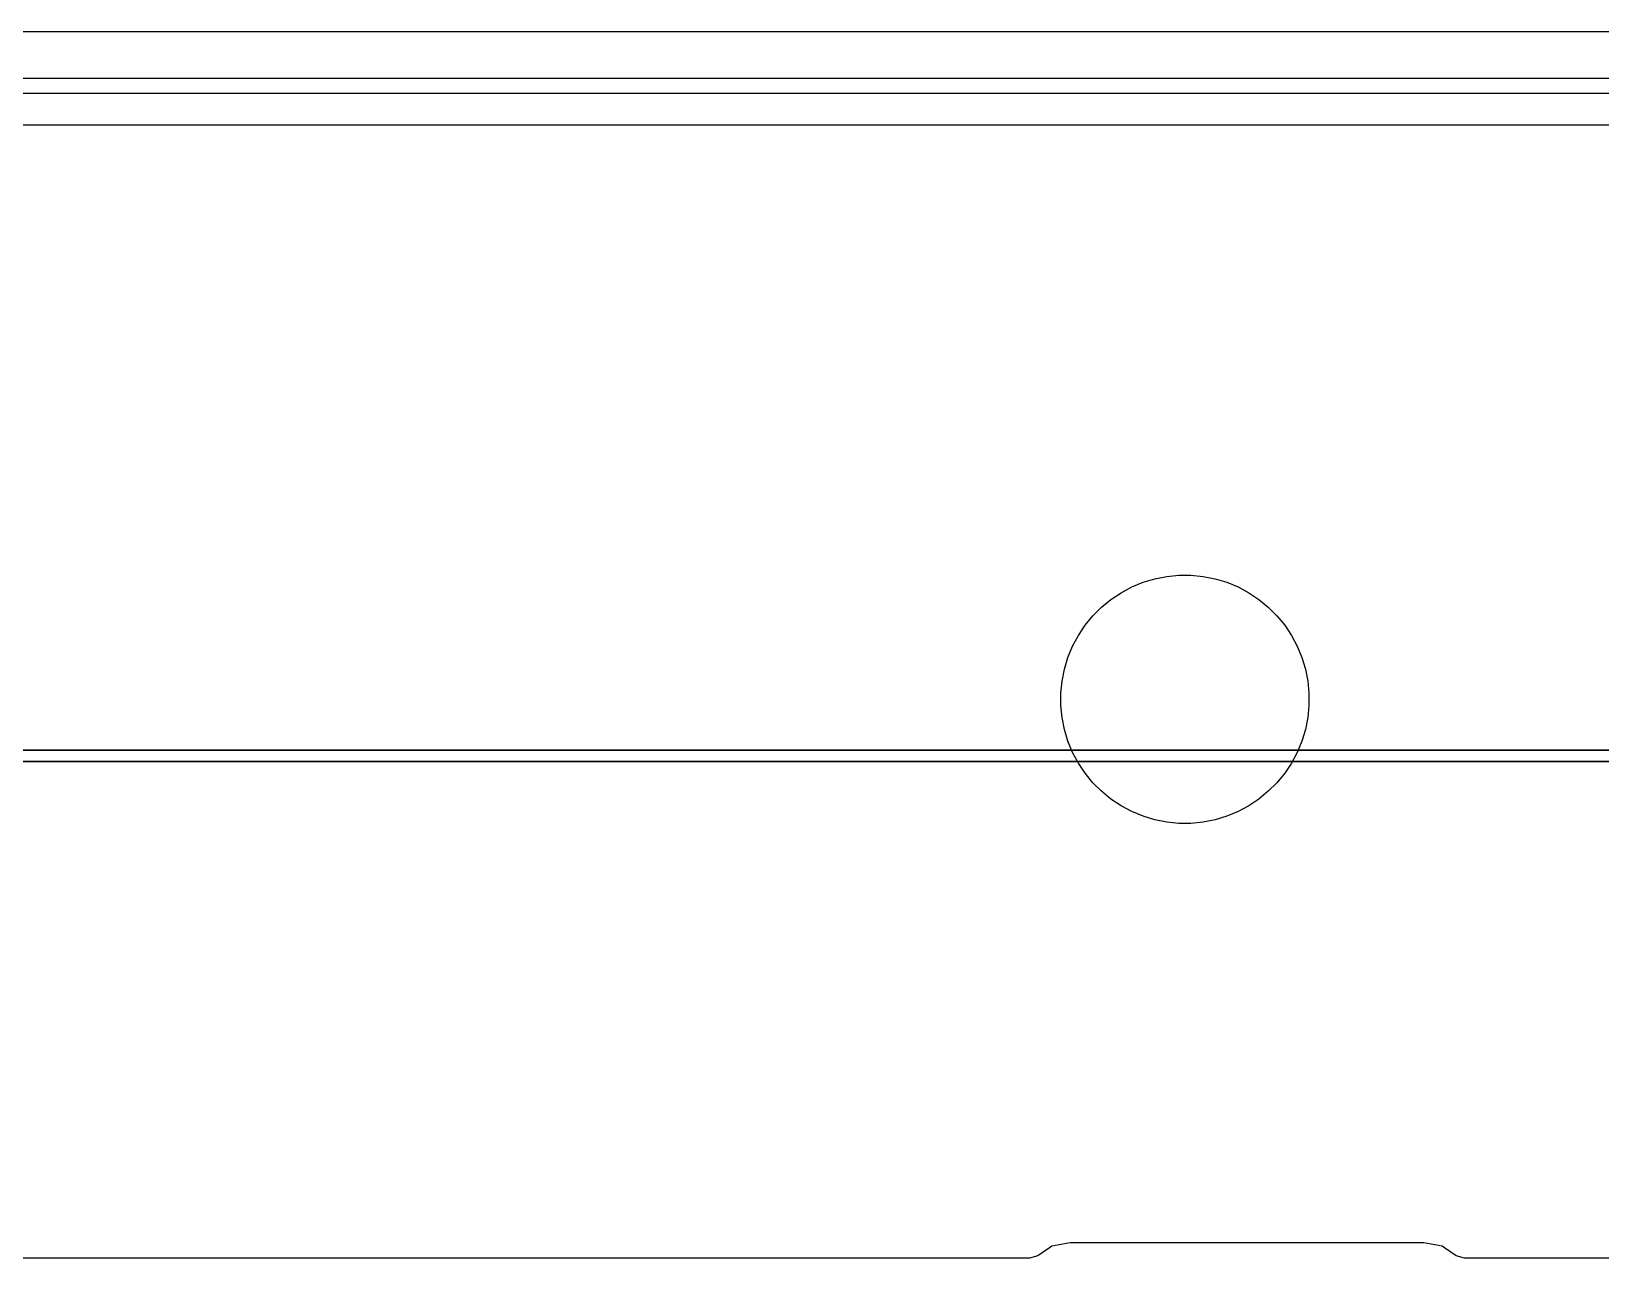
# Model space of a CAD drawing. Extents: x 124579 to 173950, y -108350 to -87650.
# Drawn here: x 142386 to 147438, y -91675 to -87650 of the extents above; entities that cross this region are included whole.
import ezdxf

# ---------------------------------------------------------------- set-up
doc = ezdxf.new("R2010")
doc.units = 0
for name, color, linetype in [('L2D0_Cu1', 1, 'CONTINUOUS'), ('L4D0_Cu2', 2, 'CONTINUOUS'), ('L7D0_Profile1', 3, 'CONTINUOUS')]:
    doc.layers.add(name, color=color, linetype=linetype)

msp = doc.modelspace()

# ---------------------------------------------------------------- linework, layer by layer
at = {"layer": 'L2D0_Cu1'}
for points in [[(133877.877, -87950.5), (170121.657, -87950.5)], [(131707.393, -89964.44), (167394.963, -89964.44)], [(167394.963, -89964.44), (131707.393, -89964.44)], [(158741.812, -91599.5), (147000.514, -91599.5), (146973.291, -91591.242), (146932.245, -91563.815), (146932.244, -91563.815), (146928.231, -91561.133), (146869.748, -91549.5), (145730.252, -91549.5), (145671.769, -91561.133), (145667.756, -91563.815), (145667.755, -91563.815), (145626.709, -91591.242), (145599.486, -91599.5), (139561.589, -91599.5)]]:
    msp.add_lwpolyline(points, dxfattribs=at)
msp.add_lwpolyline([(146080.373, -90199.518), (146041.308, -90195.671), (146002.808, -90188.013), (145965.244, -90176.618), (145928.978, -90161.596), (145894.359, -90143.091), (145861.72, -90121.283), (145831.376, -90096.38), (145803.62, -90068.624), (145778.717, -90038.28), (145756.909, -90005.641), (145738.404, -89971.022), (145723.382, -89934.756), (145711.987, -89897.192), (145704.329, -89858.692), (145700.482, -89819.627), (145700.482, -89780.373), (145704.329, -89741.308), (145711.987, -89702.808), (145723.382, -89665.244), (145738.404, -89628.978), (145756.909, -89594.359), (145778.717, -89561.72), (145803.62, -89531.376), (145831.376, -89503.62), (145861.72, -89478.717), (145894.359, -89456.909), (145928.978, -89438.404), (145965.244, -89423.382), (146002.808, -89411.987), (146041.308, -89404.329), (146080.373, -89400.482), (146119.627, -89400.482), (146158.692, -89404.329), (146197.192, -89411.987), (146234.756, -89423.382), (146271.022, -89438.404), (146305.641, -89456.909), (146338.28, -89478.717), (146368.624, -89503.62), (146396.38, -89531.376), (146421.283, -89561.72), (146443.091, -89594.359), (146461.596, -89628.978), (146476.618, -89665.244), (146488.013, -89702.808), (146495.671, -89741.308), (146499.518, -89780.373), (146499.518, -89819.627), (146495.671, -89858.692), (146488.013, -89897.192), (146476.618, -89934.756), (146461.596, -89971.022), (146443.091, -90005.641), (146421.283, -90038.28), (146396.38, -90068.624), (146368.624, -90096.38), (146338.28, -90121.283), (146305.641, -90143.091), (146271.022, -90161.596), (146234.756, -90176.618), (146197.192, -90188.013), (146158.692, -90195.671), (146119.627, -90199.518)], close=True, dxfattribs=at)
at = {"layer": 'L4D0_Cu2'}
for points in [[(133876.43, -87800.5), (170139.955, -87800.5)], [(133877.877, -87950.5), (170121.657, -87950.5)], [(155994.318, -93300), (131716.001, -93300), (131707.393, -89964.44), (167394.963, -89964.44)], [(167394.963, -89964.44), (131707.393, -89964.44)], [(160521.7, -91948.819), (131687.605, -91948.819), (131682.576, -90000), (167544.532, -90000)], [(167544.532, -90000), (131682.576, -90000)]]:
    msp.add_lwpolyline(points, dxfattribs=at)
msp.add_lwpolyline([(146080.373, -90199.518), (146041.308, -90195.671), (146002.808, -90188.013), (145965.244, -90176.618), (145928.978, -90161.596), (145894.359, -90143.091), (145861.72, -90121.283), (145831.376, -90096.38), (145803.62, -90068.624), (145778.717, -90038.28), (145756.909, -90005.641), (145738.404, -89971.022), (145723.382, -89934.756), (145711.987, -89897.192), (145704.329, -89858.692), (145700.482, -89819.627), (145700.482, -89780.373), (145704.329, -89741.308), (145711.987, -89702.808), (145723.382, -89665.244), (145738.404, -89628.978), (145756.909, -89594.359), (145778.717, -89561.72), (145803.62, -89531.376), (145831.376, -89503.62), (145861.72, -89478.717), (145894.359, -89456.909), (145928.978, -89438.404), (145965.244, -89423.382), (146002.808, -89411.987), (146041.308, -89404.329), (146080.373, -89400.482), (146119.627, -89400.482), (146158.692, -89404.329), (146197.192, -89411.987), (146234.756, -89423.382), (146271.022, -89438.404), (146305.641, -89456.909), (146338.28, -89478.717), (146368.624, -89503.62), (146396.38, -89531.376), (146421.283, -89561.72), (146443.091, -89594.359), (146461.596, -89628.978), (146476.618, -89665.244), (146488.013, -89702.808), (146495.671, -89741.308), (146499.518, -89780.373), (146499.518, -89819.627), (146495.671, -89858.692), (146488.013, -89897.192), (146476.618, -89934.756), (146461.596, -89971.022), (146443.091, -90005.641), (146421.283, -90038.28), (146396.38, -90068.624), (146368.624, -90096.38), (146338.28, -90121.283), (146305.641, -90143.091), (146271.022, -90161.596), (146234.756, -90176.618), (146197.192, -90188.013), (146158.692, -90195.671), (146119.627, -90199.518)], close=True, dxfattribs=at)
at = {"layer": 'L7D0_Profile1'}
for points in [[(133845.087, -87650), (170154.913, -87650)], [(170154.913, -87850), (133845.087, -87850)]]:
    msp.add_lwpolyline(points, dxfattribs=at)

doc.saveas('drawing.dxf')
